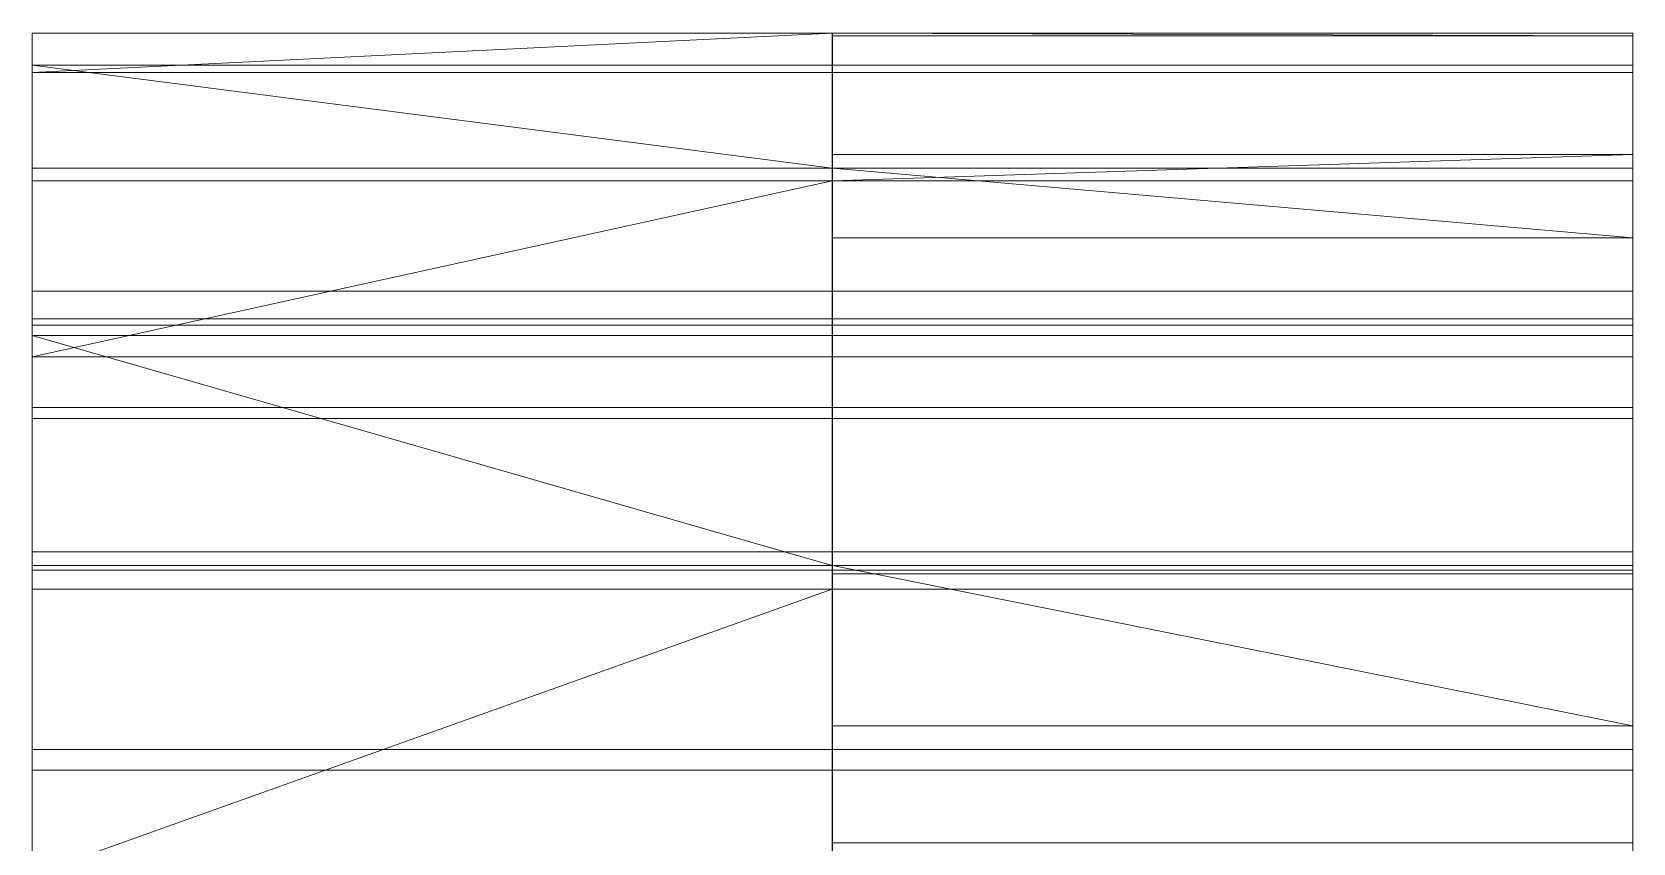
# Model space of a CAD drawing. Header units: millimetres. Extents: x -7.6 to 23.6, y 0 to 40.
# Drawn here: x -7.55 to -1.35, y 12.06 to 15.2 of the extents above; entities that cross this region are included whole.
import ezdxf

# ---------------------------------------------------------------- set-up
doc = ezdxf.new("R2010")
doc.units = ezdxf.units.MM
doc.layers.add('1', color=7, linetype='CONTINUOUS', true_color=0xffffff)

msp = doc.modelspace()

# ---------------------------------------------------------------- linework, layer by layer
at = {"layer": '1', "color": 18, "linetype": 'CONTINUOUS', "lineweight": 13}
for p, q in [((-7.55, 15.1997, 1.1652), (-7.55, 14.1997, 1.1561)), ((-4.451, 15.1997, 1.1652), (-7.55, 15.1997, 1.1652)), ((-4.451, 14.1997, 1.1561), (-4.451, 15.1997, 1.1652)), ((-4.45, 15.1997, 1.1652), (-1.35, 15.1997, 1.1652)), ((-4.45, 15.1997, 1.1652), (-4.45, 14.1997, 1.1561)), ((-1.35, 14.1997, 1.1561), (-1.35, 15.1997, 1.1652)), ((-7.55, 14.093, -0.0466), (-7.55, 15.0758, -0.2316)), ((-4.451, 15.0758, -0.2316), (-7.55, 15.0758, -0.2316)), ((-4.451, 15.0758, -0.2316), (-4.451, 14.093, -0.0466)), ((-4.45, 14.093, -0.0466), (-4.45, 15.0758, -0.2316)), ((-4.45, 15.0758, -0.2316), (-1.35, 15.0758, -0.2316)), ((-1.35, 15.0758, -0.2316), (-1.35, 14.093, -0.0466)), ((-7.55, 14.068, 2.3724), (-7.55, 15.0468, 2.5776)), ((-4.451, 15.0468, 2.5776), (-7.55, 15.0468, 2.5776)), ((-4.451, 15.0468, 2.5776), (-4.451, 14.068, 2.3724)), ((-4.45, 15.0468, 2.5776), (-1.35, 15.0468, 2.5776)), ((-4.45, 14.068, 2.3724), (-4.45, 15.0468, 2.5776)), ((-1.35, 15.0468, 2.5776), (-1.35, 14.068, 2.3724)), ((-7.55, 14.6766, -1.595), (-7.55, 13.7493, -1.2207)), ((-4.451, 14.6766, -1.595), (-7.55, 14.6766, -1.595)), ((-4.451, 13.7493, -1.2207), (-4.451, 14.6766, -1.595)), ((-4.45, 14.6766, -1.595), (-4.45, 13.7493, -1.2207)), ((-4.45, 14.6766, -1.595), (-1.35, 14.6766, -1.595)), ((-1.35, 13.7493, -1.2207), (-1.35, 14.6766, -1.595)), ((-7.55, 14.6267, 3.9154), (-7.55, 13.7063, 3.5244)), ((-4.451, 14.6267, 3.9154), (-7.55, 14.6267, 3.9154)), ((-4.451, 13.7063, 3.5244), (-4.451, 14.6267, 3.9154)), ((-4.45, 14.6267, 3.9154), (-1.35, 14.6267, 3.9154)), ((-4.45, 14.6267, 3.9154), (-4.45, 13.7063, 3.5244)), ((-1.35, 13.7063, 3.5244), (-1.35, 14.6267, 3.9154)), ((-4.451, 14.1997, 1.1561), (-7.55, 14.1997, 1.1561)), ((-4.45, 14.1997, 1.1561), (-1.35, 14.1997, 1.1561)), ((-4.451, 14.093, -0.0466), (-7.55, 14.093, -0.0466)), ((-4.45, 14.093, -0.0466), (-1.35, 14.093, -0.0466)), ((-4.451, 14.068, 2.3724), (-7.55, 14.068, 2.3724)), ((-7.55, 13.1904, -2.2911), (-7.55, 14.0276, -2.838)), ((-4.451, 14.0276, -2.838), (-7.55, 14.0276, -2.838)), ((-4.451, 14.0276, -2.838), (-4.451, 13.1904, -2.2911)), ((-4.45, 14.068, 2.3724), (-1.35, 14.068, 2.3724)), ((-4.45, 14.0276, -2.838), (-1.35, 14.0276, -2.838)), ((-4.45, 13.1904, -2.2911), (-4.45, 14.0276, -2.838)), ((-1.35, 14.0276, -2.838), (-1.35, 13.1904, -2.2911)), ((-7.55, 13.1192, 4.5976), (-7.55, 13.9449, 5.1618)), ((-4.451, 13.9449, 5.1618), (-7.55, 13.9449, 5.1618)), ((-4.451, 13.9449, 5.1618), (-4.451, 13.1192, 4.5976)), ((-4.45, 13.1192, 4.5976), (-4.45, 13.9449, 5.1618)), ((-4.45, 13.9449, 5.1618), (-1.35, 13.9449, 5.1618)), ((-1.35, 13.9449, 5.1618), (-1.35, 13.1192, 4.5976)), ((-4.451, 13.7493, -1.2207), (-7.55, 13.7493, -1.2207)), ((-4.451, 13.7063, 3.5244), (-7.55, 13.7063, 3.5244)), ((-4.45, 13.7493, -1.2207), (-1.35, 13.7493, -1.2207)), ((-4.45, 13.7063, 3.5244), (-1.35, 13.7063, 3.5244)), ((-4.451, 13.1904, -2.2911), (-7.55, 13.1904, -2.2911)), ((-4.45, 13.1904, -2.2911), (-1.35, 13.1904, -2.2911)), ((-7.55, 13.1371, -3.9449), (-7.55, 12.4236, -3.2442)), ((-4.451, 13.1371, -3.9449), (-7.55, 13.1371, -3.9449)), ((-4.451, 13.1192, 4.5976), (-7.55, 13.1192, 4.5976)), ((-4.451, 12.4236, -3.2442), (-4.451, 13.1371, -3.9449)), ((-4.45, 13.1371, -3.9449), (-1.35, 13.1371, -3.9449)), ((-4.45, 13.1371, -3.9449), (-4.45, 12.4236, -3.2442)), ((-4.45, 13.1192, 4.5976), (-1.35, 13.1192, 4.5976)), ((-1.35, 12.4236, -3.2442), (-1.35, 13.1371, -3.9449)), ((-7.55, 13.0449, 6.2371), (-7.55, 12.3442, 5.5236)), ((-4.451, 13.0449, 6.2371), (-7.55, 13.0449, 6.2371)), ((-4.451, 12.3442, 5.5236), (-4.451, 13.0449, 6.2371)), ((-4.45, 13.0449, 6.2371), (-1.35, 13.0449, 6.2371)), ((-4.45, 13.0449, 6.2371), (-4.45, 12.3442, 5.5236)), ((-1.35, 12.3442, 5.5236), (-1.35, 13.0449, 6.2371)), ((-4.451, 12.4236, -3.2442), (-7.55, 12.4236, -3.2442)), ((-4.45, 12.4236, -3.2442), (-1.35, 12.4236, -3.2442)), ((-4.451, 12.3442, 5.5236), (-7.55, 12.3442, 5.5236)), ((-4.45, 12.3442, 5.5236), (-1.35, 12.3442, 5.5236))]:
    msp.add_line(p, q, dxfattribs=at)
at = {"layer": '1', "color": 18, "linetype": 'CONTINUOUS', "lineweight": 13, "extrusion": (-1, 0, 0)}
for centre, start, end in [((-8, 1.1, 7.55), 168.15762, 179.48119), ((-8, 1.1, 4.451), 179.48119, 190.65762), ((-8, 1.1, 4.45), 168.15762, 179.48119), ((-8, 1.1, 1.35), 179.48119, 190.65762), ((-8, 1.1, 7.55), 190.65762, 201.98119), ((-8, 1.1, 4.45), 190.65762, 201.98119), ((-8, 1.1, 4.451), 156.98119, 168.15762), ((-8, 1.1, 1.35), 156.98119, 168.15762), ((-8, 1.1, 4.451), 201.98119, 213.15762), ((-8, 1.1, 1.35), 201.98119, 213.15762), ((-8, 1.1, 7.55), 145.65762, 156.98119), ((-8, 1.1, 4.45), 145.65762, 156.98119), ((-8, 1.1, 7.55), 213.15762, 224.48119), ((-8, 1.1, 4.45), 213.15762, 224.48119), ((-8, 1.1, 4.451), 134.48119, 145.65762), ((-8, 1.1, 1.35), 134.48119, 145.65762), ((-8, 1.1, 4.451), 224.48119, 235.65762), ((-8, 1.1, 1.35), 224.48119, 235.65762), ((-8, 1.1, 7.55), 123.15762, 134.48119), ((-8, 1.1, 4.45), 123.15762, 134.48119), ((-8, 1.1, 7.55), 235.65762, 246.98119), ((-8, 1.1, 4.45), 235.65762, 246.98119)]:
    msp.add_arc(centre, 7.2, start, end, dxfattribs=at)
at = {"layer": '1', "color": 18, "linetype": 'CONTINUOUS', "lineweight": 13, "extrusion": (1, 0, 0)}
for centre, start, end in [((8, 1.1, -7.55), 349.34238, 0.51881), ((8, 1.1, -4.451), 349.34238, 0.51881), ((8, 1.1, -4.45), 0.51881, 11.84238), ((8, 1.1, -1.35), 0.51881, 11.84238), ((8, 1.1, -4.45), 338.01881, 349.34238), ((8, 1.1, -1.35), 338.01881, 349.34238), ((8, 1.1, -7.55), 11.84238, 23.01881), ((8, 1.1, -4.451), 11.84238, 23.01881), ((8, 1.1, -7.55), 326.84238, 338.01881), ((8, 1.1, -4.451), 326.84238, 338.01881), ((8, 1.1, -4.45), 23.01881, 34.34238), ((8, 1.1, -1.35), 23.01881, 34.34238), ((8, 1.1, -4.45), 315.51881, 326.84238), ((8, 1.1, -1.35), 315.51881, 326.84238), ((8, 1.1, -7.55), 34.34238, 45.51881), ((8, 1.1, -4.451), 34.34238, 45.51881), ((8, 1.1, -7.55), 304.34238, 315.51881), ((8, 1.1, -4.451), 304.34238, 315.51881), ((8, 1.1, -4.45), 45.51881, 56.84238), ((8, 1.1, -1.35), 45.51881, 56.84238)]:
    msp.add_arc(centre, 6.2, start, end, dxfattribs=at)
at = {"layer": '1', "color": 18, "linetype": 'CONTINUOUS', "lineweight": 13}
for points in [[(-7.55, 14.068, 2.3724), (-7.55, 15.0468, 2.5776), (-7.55, 15.1997, 1.1652), (-7.55, 14.1997, 1.1561)], [(-7.55, 15.0468, 2.5776), (-4.451, 15.0468, 2.5776), (-4.45, 15.1997, 1.1652), (-4.451, 15.1997, 1.1652)], [(-4.451, 15.1997, 1.1652), (-7.55, 15.1997, 1.1652), (-7.55, 15.0468, 2.5776)], [(-4.451, 14.1997, 1.1561), (-7.55, 14.1997, 1.1561), (-7.55, 15.1997, 1.1652), (-4.451, 15.1997, 1.1652)], [(-1.35, 15.1891, 0.7034), (-4.451, 15.1891, 0.7034), (-4.451, 15.1997, 1.1652), (-4.45, 15.1997, 1.1652)], [(-4.45, 15.0468, 2.5776), (-4.45, 15.1997, 1.1652), (-4.451, 15.0468, 2.5776)], [(-4.451, 15.0758, -0.2316), (-4.451, 14.093, -0.0466), (-4.451, 14.1997, 1.1561), (-4.451, 15.1997, 1.1652)], [(-4.45, 15.1997, 1.1652), (-1.35, 15.1997, 1.1652), (-1.35, 15.1891, 0.7034)], [(-4.45, 15.0468, 2.5776), (-4.45, 14.068, 2.3724), (-4.45, 14.1997, 1.1561), (-4.45, 15.1997, 1.1652)], [(-4.45, 15.1997, 1.1652), (-4.45, 14.1997, 1.1561), (-1.35, 14.1997, 1.1561), (-1.35, 15.1997, 1.1652)], [(-1.35, 14.093, -0.0466), (-1.35, 15.0758, -0.2316), (-1.35, 15.1997, 1.1652), (-1.35, 14.1997, 1.1561)], [(-4.451, 15.0758, -0.2316), (-4.451, 15.1891, 0.7034), (-4.45, 15.0758, -0.2316)], [(-4.451, 15.1891, 0.7034), (-1.35, 15.1891, 0.7034), (-1.35, 15.0758, -0.2316), (-4.45, 15.0758, -0.2316)], [(-7.55, 14.093, -0.0466), (-7.55, 15.0758, -0.2316), (-7.55, 14.6766, -1.595), (-7.55, 13.7493, -1.2207)], [(-7.55, 15.0758, -0.2316), (-4.451, 15.0758, -0.2316), (-4.45, 14.6766, -1.595), (-4.451, 14.6766, -1.595)], [(-4.451, 14.6766, -1.595), (-7.55, 14.6766, -1.595), (-7.55, 15.0758, -0.2316)], [(-4.451, 15.0758, -0.2316), (-7.55, 15.0758, -0.2316), (-7.55, 14.093, -0.0466), (-4.451, 14.093, -0.0466)], [(-4.45, 15.0758, -0.2316), (-4.45, 14.6766, -1.595), (-4.451, 15.0758, -0.2316)], [(-4.45, 15.0758, -0.2316), (-4.45, 14.093, -0.0466), (-4.45, 13.7493, -1.2207), (-4.45, 14.6766, -1.595)], [(-4.45, 14.093, -0.0466), (-4.45, 15.0758, -0.2316), (-1.35, 15.0758, -0.2316), (-1.35, 14.093, -0.0466)], [(-4.451, 15.0468, 2.5776), (-7.55, 15.0468, 2.5776), (-7.55, 14.068, 2.3724), (-4.451, 14.068, 2.3724)], [(-4.451, 15.0468, 2.5776), (-4.451, 14.7289, 3.6617), (-4.45, 15.0468, 2.5776)], [(-4.451, 14.7289, 3.6617), (-1.35, 14.7289, 3.6617), (-1.35, 15.0468, 2.5776), (-4.45, 15.0468, 2.5776)], [(-4.451, 15.0468, 2.5776), (-4.451, 14.068, 2.3724), (-4.451, 13.7063, 3.5244), (-4.451, 14.6267, 3.9154)], [(-4.45, 14.068, 2.3724), (-4.45, 15.0468, 2.5776), (-1.35, 15.0468, 2.5776), (-1.35, 14.068, 2.3724)], [(-1.35, 14.068, 2.3724), (-1.35, 15.0468, 2.5776), (-1.35, 14.6267, 3.9154), (-1.35, 13.7063, 3.5244)], [(-1.35, 14.7289, 3.6617), (-4.451, 14.7289, 3.6617), (-4.451, 14.6267, 3.9154), (-4.45, 14.6267, 3.9154)], [(-4.45, 14.6267, 3.9154), (-1.35, 14.6267, 3.9154), (-1.35, 14.7289, 3.6617)], [(-4.451, 13.7493, -1.2207), (-7.55, 13.7493, -1.2207), (-7.55, 14.6766, -1.595), (-4.451, 14.6766, -1.595)], [(-1.35, 14.4062, -2.1864), (-4.451, 14.4062, -2.1864), (-4.451, 14.6766, -1.595), (-4.45, 14.6766, -1.595)], [(-4.451, 14.0276, -2.838), (-4.451, 13.1904, -2.2911), (-4.451, 13.7493, -1.2207), (-4.451, 14.6766, -1.595)], [(-4.45, 14.6766, -1.595), (-1.35, 14.6766, -1.595), (-1.35, 14.4062, -2.1864)], [(-4.45, 14.6766, -1.595), (-4.45, 13.7493, -1.2207), (-1.35, 13.7493, -1.2207), (-1.35, 14.6766, -1.595)], [(-1.35, 13.1904, -2.2911), (-1.35, 14.0276, -2.838), (-1.35, 14.6766, -1.595), (-1.35, 13.7493, -1.2207)], [(-7.55, 13.1192, 4.5976), (-7.55, 13.9449, 5.1618), (-7.55, 14.6267, 3.9154), (-7.55, 13.7063, 3.5244)], [(-7.55, 13.9449, 5.1618), (-4.451, 13.9449, 5.1618), (-4.45, 14.6267, 3.9154), (-4.451, 14.6267, 3.9154)], [(-4.451, 14.6267, 3.9154), (-7.55, 14.6267, 3.9154), (-7.55, 13.9449, 5.1618)], [(-4.451, 13.7063, 3.5244), (-7.55, 13.7063, 3.5244), (-7.55, 14.6267, 3.9154), (-4.451, 14.6267, 3.9154)], [(-4.45, 13.9449, 5.1618), (-4.45, 14.6267, 3.9154), (-4.451, 13.9449, 5.1618)], [(-4.45, 13.9449, 5.1618), (-4.45, 13.1192, 4.5976), (-4.45, 13.7063, 3.5244), (-4.45, 14.6267, 3.9154)], [(-4.45, 14.6267, 3.9154), (-4.45, 13.7063, 3.5244), (-1.35, 13.7063, 3.5244), (-1.35, 14.6267, 3.9154)], [(-4.451, 14.0276, -2.838), (-4.451, 14.4062, -2.1864), (-4.45, 14.0276, -2.838)], [(-4.451, 14.4062, -2.1864), (-1.35, 14.4062, -2.1864), (-1.35, 14.0276, -2.838), (-4.45, 14.0276, -2.838)], [(-7.55, 14.1997, 1.1561), (-7.55, 14.093, -0.0466), (-7.55, 13.1904, -2.2911), (-7.55, 14.068, 2.3724)], [(-4.451, 14.093, -0.0466), (-7.55, 14.093, -0.0466), (-7.55, 14.1997, 1.1561), (-4.451, 14.1997, 1.1561)], [(-1.35, 14.1997, 1.1561), (-4.45, 14.1997, 1.1561), (-4.45, 14.068, 2.3724), (-1.35, 14.068, 2.3724)], [(-1.35, 13.7063, 3.5244), (-1.35, 12.4236, -3.2442), (-1.35, 14.1997, 1.1561), (-1.35, 14.068, 2.3724)], [(-1.35, 14.1997, 1.1561), (-1.35, 12.4236, -3.2442), (-1.35, 13.7493, -1.2207), (-1.35, 14.093, -0.0466)], [(-7.55, 13.7493, -1.2207), (-7.55, 13.1904, -2.2911), (-7.55, 14.093, -0.0466)], [(-1.35, 13.7493, -1.2207), (-4.45, 13.7493, -1.2207), (-4.45, 14.093, -0.0466), (-1.35, 14.093, -0.0466)], [(-7.55, 13.1192, 4.5976), (-7.55, 13.7063, 3.5244), (-7.55, 14.068, 2.3724), (-7.55, 13.1904, -2.2911)], [(-4.451, 14.068, 2.3724), (-7.55, 14.068, 2.3724), (-7.55, 13.7063, 3.5244), (-4.451, 13.7063, 3.5244)], [(-7.55, 13.1904, -2.2911), (-7.55, 14.0276, -2.838), (-7.55, 13.1371, -3.9449)], [(-7.55, 14.0276, -2.838), (-4.451, 14.0276, -2.838), (-4.45, 13.1371, -3.9449), (-4.451, 13.1371, -3.9449)], [(-4.451, 13.1371, -3.9449), (-7.55, 13.1371, -3.9449), (-7.55, 14.0276, -2.838)], [(-4.451, 14.0276, -2.838), (-7.55, 14.0276, -2.838), (-7.55, 13.1904, -2.2911), (-4.451, 13.1904, -2.2911)], [(-4.45, 14.0276, -2.838), (-4.45, 13.1371, -3.9449), (-4.451, 14.0276, -2.838)], [(-4.45, 14.0276, -2.838), (-4.45, 13.1904, -2.2911), (-4.45, 12.4236, -3.2442), (-4.45, 13.1371, -3.9449)], [(-4.45, 13.1904, -2.2911), (-4.45, 14.0276, -2.838), (-1.35, 14.0276, -2.838), (-1.35, 13.1904, -2.2911)], [(-4.451, 13.9449, 5.1618), (-7.55, 13.9449, 5.1618), (-7.55, 13.1192, 4.5976), (-4.451, 13.1192, 4.5976)], [(-4.451, 13.9449, 5.1618), (-4.451, 13.1052, 6.1771), (-4.45, 13.9449, 5.1618)], [(-4.451, 13.1052, 6.1771), (-1.35, 13.1052, 6.1771), (-1.35, 13.9449, 5.1618), (-4.45, 13.9449, 5.1618)], [(-4.451, 13.9449, 5.1618), (-4.451, 13.1192, 4.5976), (-4.451, 12.3442, 5.5236), (-4.451, 13.0449, 6.2371)], [(-4.45, 13.1192, 4.5976), (-4.45, 13.9449, 5.1618), (-1.35, 13.9449, 5.1618), (-1.35, 13.1192, 4.5976)], [(-1.35, 13.1192, 4.5976), (-1.35, 13.9449, 5.1618), (-1.35, 13.0449, 6.2371), (-1.35, 12.3442, 5.5236)], [(-4.451, 13.1904, -2.2911), (-7.55, 13.1904, -2.2911), (-7.55, 13.7493, -1.2207), (-4.451, 13.7493, -1.2207)], [(-1.35, 13.7063, 3.5244), (-4.45, 13.7063, 3.5244), (-4.45, 13.1192, 4.5976), (-1.35, 13.1192, 4.5976)], [(-1.35, 13.7493, -1.2207), (-1.35, 12.4236, -3.2442), (-1.35, 13.1904, -2.2911)], [(-1.35, 12.3442, 5.5236), (-1.35, 12.4236, -3.2442), (-1.35, 13.7063, 3.5244), (-1.35, 13.1192, 4.5976)], [(-7.55, 13.1904, -2.2911), (-7.55, 13.1371, -3.9449), (-7.55, 13.1192, 4.5976)], [(-1.35, 13.1904, -2.2911), (-1.35, 12.4236, -3.2442), (-4.45, 12.4236, -3.2442), (-4.45, 13.1904, -2.2911)], [(-7.55, 13.1371, -3.9449), (-7.55, 12.4236, -3.2442), (-7.55, 11.9525, 1.7149)], [(-7.55, 11.9525, 1.7149), (-7.55, 11.3911, 6.2904), (-7.55, 13.1371, -3.9449)], [(-7.55, 12.3442, 5.5236), (-7.55, 13.1192, 4.5976), (-7.55, 13.1371, -3.9449), (-7.55, 11.3911, 6.2904)], [(-4.451, 12.4236, -3.2442), (-7.55, 12.4236, -3.2442), (-7.55, 13.1371, -3.9449), (-4.451, 13.1371, -3.9449)], [(-4.451, 13.1192, 4.5976), (-7.55, 13.1192, 4.5976), (-7.55, 12.3442, 5.5236), (-4.451, 12.3442, 5.5236)], [(-1.35, 12.5157, -4.5079), (-4.451, 12.5157, -4.5079), (-4.451, 13.1371, -3.9449), (-4.45, 13.1371, -3.9449)], [(-4.451, 12.0618, -4.8449), (-4.451, 11.4976, -4.0192), (-4.451, 12.4236, -3.2442), (-4.451, 13.1371, -3.9449)], [(-4.451, 13.1052, 6.1771), (-4.451, 13.0449, 6.2371), (-4.45, 13.0449, 6.2371)], [(-4.45, 13.0449, 6.2371), (-1.35, 13.0449, 6.2371), (-1.35, 13.1052, 6.1771), (-4.451, 13.1052, 6.1771)], [(-4.45, 13.1371, -3.9449), (-1.35, 13.1371, -3.9449), (-1.35, 12.5157, -4.5079)], [(-4.45, 13.1371, -3.9449), (-4.45, 12.4236, -3.2442), (-1.35, 12.4236, -3.2442), (-1.35, 13.1371, -3.9449)], [(-1.35, 11.4976, -4.0192), (-1.35, 12.0618, -4.8449), (-1.35, 13.1371, -3.9449), (-1.35, 12.4236, -3.2442)], [(-7.55, 11.3911, 6.2904), (-7.55, 11.938, 7.1276), (-7.55, 13.0449, 6.2371), (-7.55, 12.3442, 5.5236)], [(-7.55, 11.938, 7.1276), (-4.451, 11.938, 7.1276), (-4.45, 13.0449, 6.2371), (-4.451, 13.0449, 6.2371)], [(-4.451, 13.0449, 6.2371), (-7.55, 13.0449, 6.2371), (-7.55, 11.938, 7.1276)], [(-4.451, 12.3442, 5.5236), (-7.55, 12.3442, 5.5236), (-7.55, 13.0449, 6.2371), (-4.451, 13.0449, 6.2371)], [(-4.45, 11.938, 7.1276), (-4.45, 13.0449, 6.2371), (-4.451, 11.938, 7.1276)], [(-4.45, 11.938, 7.1276), (-4.45, 11.3911, 6.2904), (-4.45, 12.3442, 5.5236), (-4.45, 13.0449, 6.2371)], [(-4.45, 13.0449, 6.2371), (-4.45, 12.3442, 5.5236), (-1.35, 12.3442, 5.5236), (-1.35, 13.0449, 6.2371)], [(-4.451, 12.0618, -4.8449), (-4.451, 12.5157, -4.5079), (-4.45, 12.0618, -4.8449)], [(-4.451, 12.5157, -4.5079), (-1.35, 12.5157, -4.5079), (-1.35, 12.0618, -4.8449), (-4.45, 12.0618, -4.8449)], [(-7.55, 12.4236, -3.2442), (-7.55, 11.1016, -1.4258), (-7.55, 11.8608, 0.0541)], [(-7.55, 12.4236, -3.2442), (-7.55, 11.4976, -4.0192), (-7.55, 9.8062, -2.469), (-7.55, 11.1016, -1.4258)], [(-7.55, 11.8608, 0.0541), (-7.55, 11.9525, 1.7149), (-7.55, 12.4236, -3.2442)], [(-4.451, 11.4976, -4.0192), (-7.55, 11.4976, -4.0192), (-7.55, 12.4236, -3.2442), (-4.451, 12.4236, -3.2442)], [(-1.35, 12.4236, -3.2442), (-1.35, 11.9525, 1.7149), (-1.35, 11.8608, 0.0541)], [(-1.35, 11.8608, 0.0541), (-1.35, 11.4976, -4.0192), (-1.35, 12.4236, -3.2442)], [(-1.35, 11.9525, 1.7149), (-1.35, 12.4236, -3.2442), (-1.35, 12.3442, 5.5236)], [(-1.35, 11.3911, 6.2904), (-1.35, 12.3442, 5.5236), (-4.45, 12.3442, 5.5236), (-4.45, 11.3911, 6.2904)], [(-1.35, 12.3442, 5.5236), (-1.35, 11.3607, 3.2693), (-1.35, 11.9525, 1.7149)], [(-1.35, 12.3442, 5.5236), (-1.35, 11.3911, 6.2904), (-1.35, 10.1878, 4.4487), (-1.35, 11.3607, 3.2693)]]:
    msp.add_3dface(points, dxfattribs=at)

doc.saveas('drawing.dxf')
